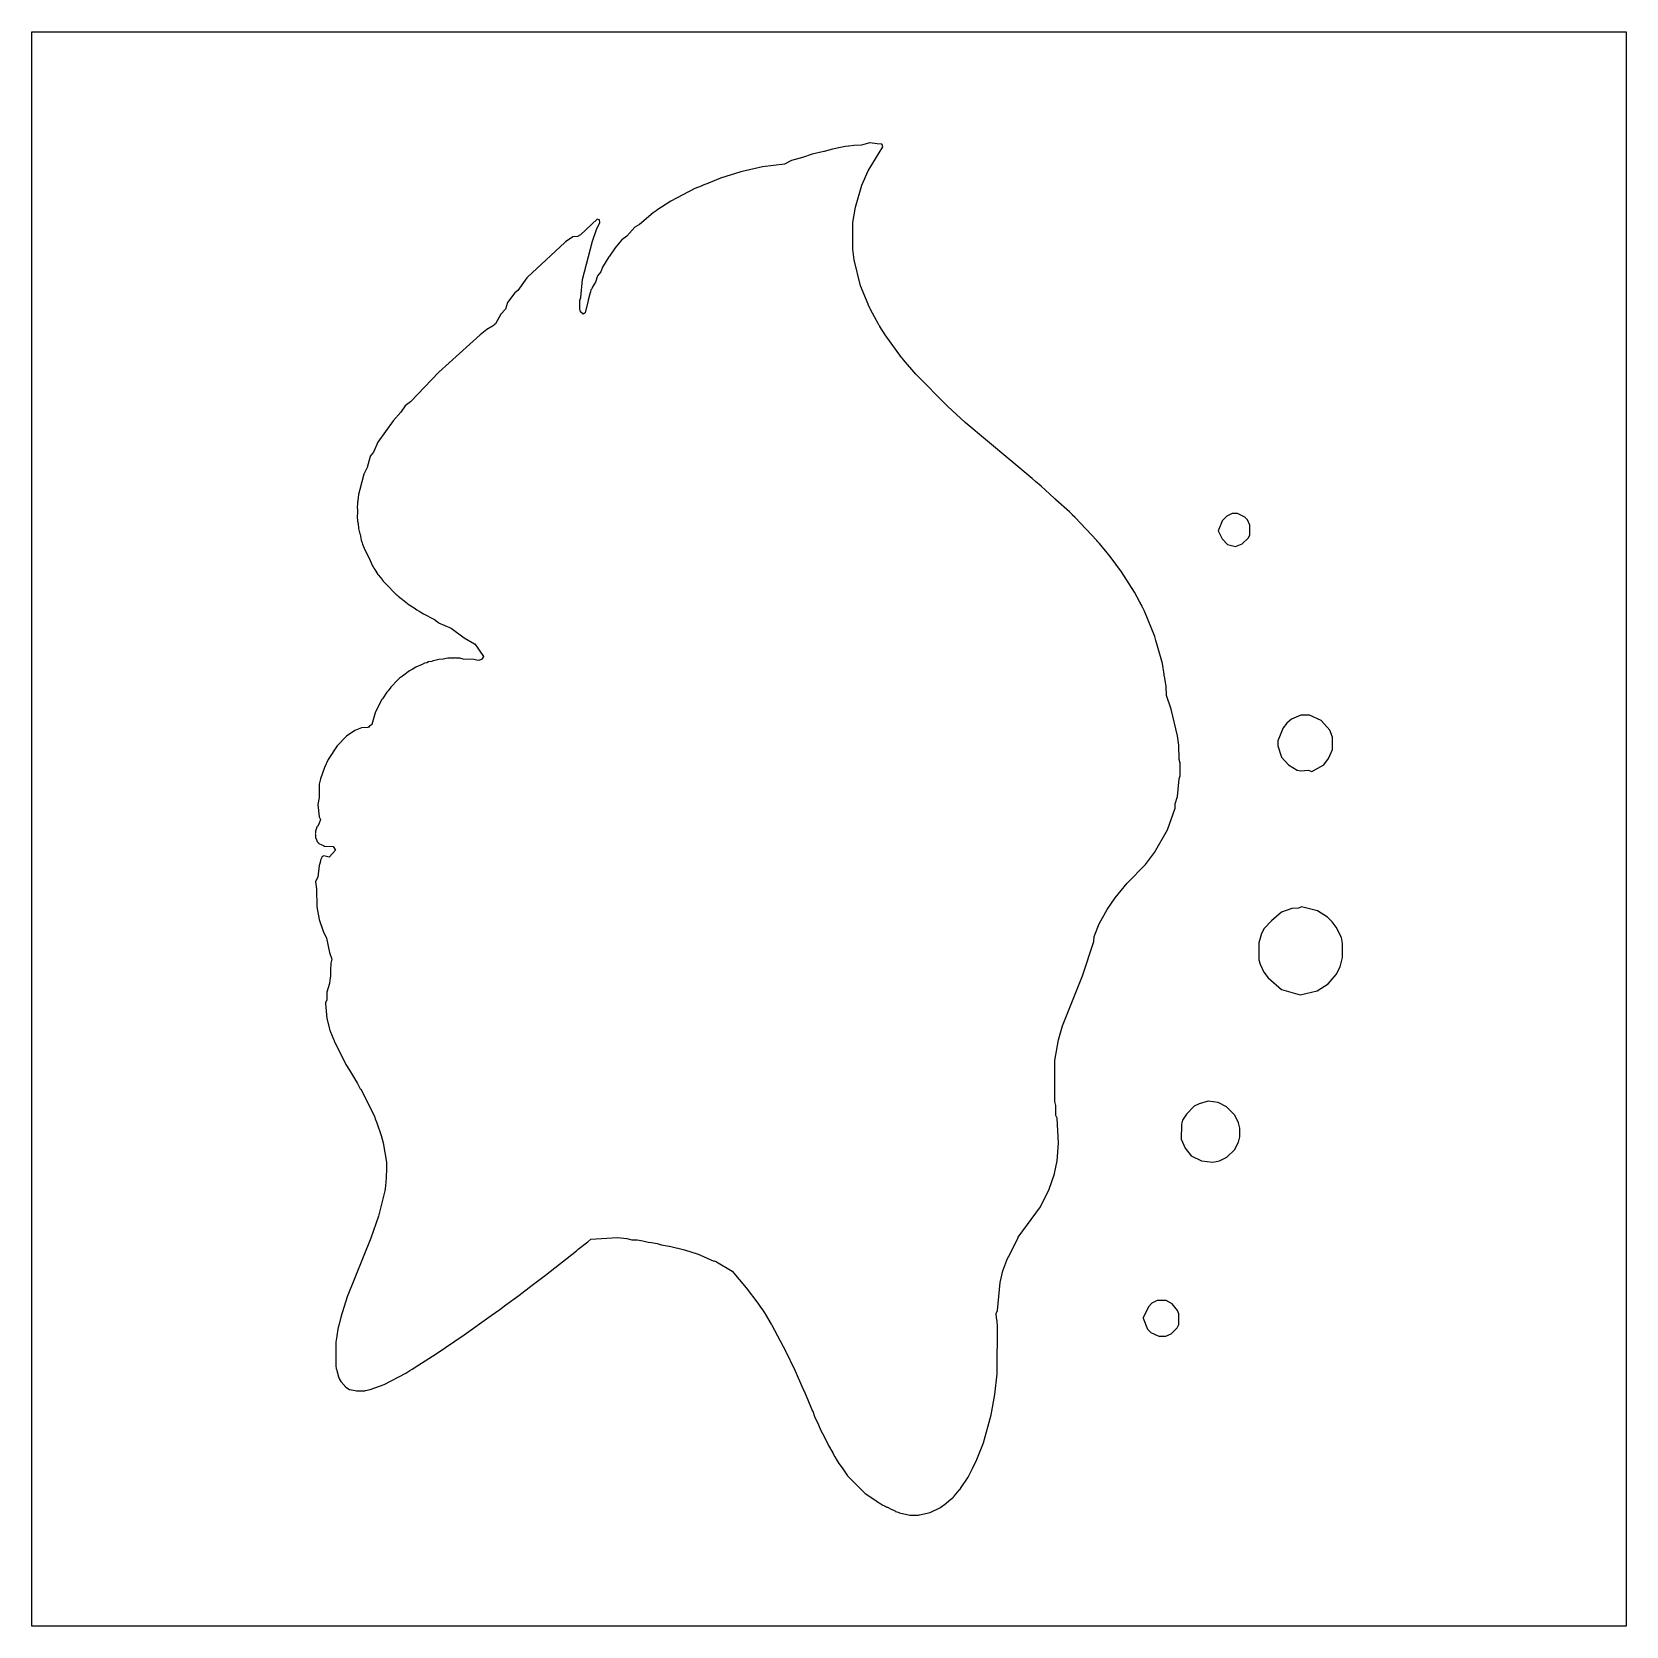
# Model space of a CAD drawing. Header units: millimetres. Extents: x 0 to 300, y 0 to 300.
import ezdxf

# ---------------------------------------------------------------- set-up
doc = ezdxf.new("R2010")
doc.units = ezdxf.units.MM
doc.layers.add('CUT', color=7, linetype='CONTINUOUS')

msp = doc.modelspace()

# ---------------------------------------------------------------- linework, layer by layer
at = {"layer": 'CUT'}
for points in [[(300, 0), (0, 0), (0, 300), (300, 300)], [(55.52, 119.27), (55.48, 117.88), (55.27, 117.29), (55.28, 117.22), (55.28, 117.21), (55.28, 117.2), (55.26, 117.17), (55.51, 114.32), (55.99, 112.39), (56, 112.38), (56, 112.37), (56, 112.36), (56.03, 112.29), (56.08, 112.17), (56.14, 112), (56.16, 111.95), (56.73, 110.42), (56.86, 110.17), (56.88, 110.14), (56.88, 110.13), (56.9, 110.09), (56.95, 109.95), (58.87, 106.13), (59.1, 105.67), (59.78, 104.59), (61.26, 102.08), (61.75, 101.1), (61.89, 101.03), (62.13, 100.62), (64.5, 95.87), (64.56, 95.69), (64.59, 95.44), (64.91, 94.71), (65.75, 92.34), (66.1, 90.94), (66.71, 87.33), (66.71, 87.32), (66.71, 87.31), (66.71, 87.3), (66.71, 87.29), (66.71, 86.78), (66.7, 86.32), (66.7, 86.11), (66.69, 84.33), (66.53, 82.87), (66.53, 82.85), (66.53, 82.84), (66.45, 82.32), (66.39, 81.93), (65.25, 77.13), (63.81, 73.03), (59.34, 61.98), (58.14, 58.14), (57.84, 56.83), (57.66, 56.2), (57.54, 55.5), (57.43, 55.01), (57.4, 54.69), (57.4, 54.67), (57.4, 54.64), (57.39, 54.58), (57.19, 53.43), (57.19, 52.69), (57.19, 52.68), (57.19, 52.67), (57.19, 52.66), (57.17, 52.51), (57.19, 51.99), (57.19, 51.89), (57.19, 51.76), (57.19, 51.6), (57.18, 48.83), (57.24, 48.6), (57.24, 48.59), (57.24, 48.55), (57.28, 48.44), (57.29, 48.41), (57.3, 48.37), (57.3, 48.36), (57.67, 46.9), (57.89, 46.48), (57.89, 46.47), (57.91, 46.41), (57.95, 46.36), (58.11, 46.05), (58.77, 45.33), (58.78, 45.32), (58.79, 45.31), (58.8, 45.29), (58.92, 45.14), (58.98, 45.1), (59.08, 44.99), (59.77, 44.54), (59.82, 44.53), (59.85, 44.51), (60.83, 44.32), (61.1, 44.27), (61.12, 44.27), (62.09, 44.28), (62.1, 44.28), (62.13, 44.28), (62.23, 44.28), (62.32, 44.28), (62.61, 44.27), (62.63, 44.28), (62.68, 44.28), (62.77, 44.31), (62.78, 44.31), (62.79, 44.32), (63.63, 44.51), (66.32, 45.49), (70.35, 47.63), (71.14, 48.12), (71.57, 48.36), (72.62, 49.05), (76.08, 51.22), (81.37, 54.82), (86.43, 58.46), (88.05, 59.6), (89.2, 60.46), (91.64, 62.22), (94.14, 64.16), (96.67, 66.06), (102.47, 70.64), (102.56, 70.71), (102.63, 70.76), (102.81, 70.91), (104.59, 72.29), (104.59, 72.31), (105.21, 72.8), (110.19, 73.12), (111.93, 72.93), (111.94, 72.93), (111.95, 72.92), (112.89, 72.71), (113.85, 72.68), (113.88, 72.68), (113.89, 72.68), (113.91, 72.67), (114.95, 72.5), (115.99, 72.23), (116.58, 72.2), (117.65, 71.98), (117.66, 71.98), (117.69, 71.97), (118.39, 71.75), (119.9, 71.48), (119.91, 71.48), (119.92, 71.48), (119.97, 71.47), (122.78, 70.8), (122.81, 70.79), (125.41, 70.02), (125.85, 69.83), (128.33, 68.7), (128.43, 68.73), (128.44, 68.73), (128.85, 68.55), (131.79, 66.81), (134.44, 63.67), (136.61, 60.79), (137.11, 60.05), (137.36, 59.68), (137.99, 58.74), (138.03, 58.68), (138.04, 58.65), (138.06, 58.62), (139.11, 56.85), (139.12, 56.84), (139.17, 56.75), (141.92, 51.57), (141.95, 51.5), (141.96, 51.48), (141.98, 51.44), (143.33, 48.65), (143.34, 48.63), (143.36, 48.59), (145.28, 44.3), (145.37, 44.09), (145.37, 44.08), (146.92, 40.46), (146.93, 40.44), (146.94, 40.42), (147.27, 39.46), (148.02, 37.89), (148.47, 36.84), (149.08, 35.67), (149.89, 33.98), (150.7, 32.58), (150.72, 32.55), (150.76, 32.48), (150.79, 32.42), (151.08, 31.85), (151.3, 31.53), (151.34, 31.48), (151.34, 31.47), (151.36, 31.44), (151.83, 30.62), (152.47, 29.79), (153.49, 28.28), (154.13, 27.64), (154.33, 27.38), (156.82, 24.95), (158.8, 23.66), (158.91, 23.53), (159.75, 23.04), (160.15, 22.78), (160.43, 22.64), (160.44, 22.64), (160.48, 22.62), (160.52, 22.59), (160.61, 22.54), (160.76, 22.47), (160.84, 22.44), (160.91, 22.41), (160.96, 22.38), (161, 22.36), (161.71, 22.01), (162.11, 21.8), (162.51, 21.6), (162.53, 21.59), (162.54, 21.59), (163, 21.46), (163.28, 21.34), (165.2, 20.87), (165.24, 20.86), (165.33, 20.86), (165.37, 20.85), (166.8, 20.86), (166.84, 20.87), (167.02, 20.91), (169.02, 21.35), (169.06, 21.37), (170.96, 22.32), (171.38, 22.65), (171.69, 22.82), (172.93, 23.86), (173.21, 24.08), (173.26, 24.13), (173.37, 24.23), (173.41, 24.28), (173.45, 24.31), (173.57, 24.47), (174.49, 25.59), (174.52, 25.63), (174.57, 25.69), (174.6, 25.72), (174.72, 25.86), (174.73, 25.88), (176.16, 28), (176.18, 28.03), (177, 29.67), (177.84, 31.34), (177.85, 31.37), (179.05, 34.5), (180.49, 39.78), (181.2, 43.61), (181.66, 47.5), (181.66, 47.55), (181.67, 47.64), (181.68, 56.74), (181.65, 57.03), (181.65, 57.4), (181.55, 58), (181.55, 58.01), (181.55, 58.02), (181.47, 58.8), (181.68, 59.41), (182.2, 64.65), (182.69, 66.87), (183.44, 68.88), (183.76, 69.53), (183.76, 69.54), (183.77, 69.55), (183.78, 69.56), (183.82, 69.58), (185.58, 73.14), (185.59, 73.15), (185.6, 73.16), (185.6, 73.17), (189.79, 78.92), (191.45, 82.23), (192.42, 85.13), (192.42, 85.14), (192.42, 85.15), (192.43, 85.15), (192.43, 85.16), (192.43, 85.17), (192.91, 87.58), (193.16, 90.89), (193.16, 90.9), (192.91, 95.58), (192.71, 96.08), (192.67, 97.96), (192.47, 98.75), (192.5, 106.42), (193.19, 110.32), (193.92, 112.98), (197.68, 122.4), (199.83, 128.85), (199.9, 129.74), (200.87, 132.17), (202.33, 134.83), (203.84, 137.06), (206.13, 139.82), (209.53, 143.35), (211.28, 145.55), (213.67, 149.84), (215.12, 153.93), (215.17, 154.76), (215.6, 156.1), (215.88, 159.45), (216.08, 160.03), (216.09, 162.37), (215.88, 163.06), (215.84, 165.75), (215.6, 167.53), (214.41, 172.56), (213.51, 175.1), (213.45, 176.81), (213.44, 176.82), (213.44, 176.85), (213.2, 178.31), (213.19, 178.4), (213.1, 178.93), (213.04, 179.28), (213.03, 179.34), (213.02, 179.4), (213.02, 179.45), (212.97, 179.95), (212.88, 180.3), (212.74, 181.16), (211.81, 184.43), (211.53, 185.5), (211.44, 185.73), (211.3, 186.21), (209.37, 191.02), (209.04, 191.63), (209.03, 191.65), (209.02, 191.67), (209.01, 191.68), (208.91, 191.96), (208.49, 192.67), (207.47, 194.57), (205.06, 198.42), (202.88, 201.31), (200.88, 203.73), (200.84, 203.78), (200.82, 203.8), (200.77, 203.86), (200.67, 204), (200.61, 204.06), (200.41, 204.27), (196.32, 208.63), (195.84, 209.07), (195.83, 209.08), (195.82, 209.09), (195.28, 209.66), (192.69, 211.97), (192.67, 211.99), (192.51, 212.13), (192.37, 212.26), (189.95, 214.49), (188.88, 215.39), (188.25, 215.95), (175.65, 226.47), (172.28, 229.59), (166.32, 235.61), (164.03, 238.29), (163.82, 238.53), (163.81, 238.54), (163.74, 238.62), (163.73, 238.63), (163.72, 238.64), (163.72, 238.65), (163.7, 238.67), (163.65, 238.74), (160.59, 243.02), (159.58, 244.59), (159.57, 244.6), (159.47, 244.77), (159.28, 245.11), (159.02, 245.56), (158.93, 245.71), (157.83, 247.74), (157.82, 247.75), (157.76, 247.88), (157.39, 248.69), (157.38, 248.71), (157.38, 248.73), (157.37, 248.75), (155.93, 252.24), (154.73, 257.09), (154.48, 259.11), (154.5, 264.08), (154.5, 264.11), (154.97, 267.03), (156.19, 271.17), (157.39, 273.84), (160.13, 278.35), (160.02, 278.83), (159.96, 278.83), (159.95, 278.87), (159.08, 278.91), (157.68, 279.14), (157.63, 279.15), (157.62, 279.15), (157.42, 279.09), (156.13, 278.71), (156.09, 278.71), (154.7, 278.65), (153.74, 278.48), (153.69, 278.47), (153.67, 278.47), (153.66, 278.47), (153.03, 278.41), (152.19, 278.22), (150.63, 277.95), (149.07, 277.51), (149.06, 277.5), (149.05, 277.5), (149.01, 277.49), (146.81, 276.99), (145.04, 276.37), (145.03, 276.37), (142.95, 275.78), (141.63, 275.13), (137.5, 274.6), (133.43, 273.65), (129.57, 272.45), (127.31, 271.54), (127.26, 271.52), (127.21, 271.5), (127.17, 271.49), (126.43, 271.24), (125.93, 270.99), (124.76, 270.52), (120.26, 268.15), (117.59, 266.45), (117.45, 266.34), (116.9, 265.98), (114.34, 263.77), (114.33, 263.76), (113.47, 263.28), (111.95, 261.57), (111.03, 260.86), (111.02, 260.85), (111.01, 260.84), (110.96, 260.78), (109.78, 259.34), (108.68, 257.81), (108.58, 257.67), (108.58, 257.66), (107.38, 255.74), (107.04, 254.82), (106.42, 254.07), (106.09, 252.93), (106.08, 252.92), (106.08, 252.91), (105.45, 251.93), (105.34, 251.66), (105.21, 251.43), (105.12, 251.1), (104.98, 250.73), (104.71, 249.5), (104.68, 249.36), (104.67, 249.34), (104.64, 249.21), (104.1, 247.14), (103.77, 246.91), (103.22, 247.29), (103.1, 247.89), (103.11, 249.46), (103.32, 250.04), (103.6, 253.38), (105.52, 260.62), (106.25, 262.82), (106.9, 264.1), (106.83, 264.65), (106.35, 264.75), (103.25, 261.78), (102.69, 261.51), (101.82, 261.44), (101.57, 261.27), (101.39, 261.21), (100.43, 260.48), (100.42, 260.47), (100.41, 260.46), (100.4, 260.46), (100.37, 260.44), (100.34, 260.42), (100.31, 260.39), (93.28, 253.86), (93.15, 253.74), (91.42, 251.33), (90.88, 250.9), (89.47, 249.07), (89.1, 247.85), (88.25, 246.88), (87.25, 245.05), (87.01, 244.87), (86.92, 244.8), (86.8, 244.71), (86.7, 244.64), (85.6, 243.99), (84.36, 242.98), (76.6, 235.96), (71.22, 230.39), (70.27, 229.66), (69.43, 228.41), (67.96, 226.82), (65.11, 222.81), (64.28, 220.9), (63.66, 220.15), (63.65, 220.13), (63.64, 220.11), (63.09, 218.04), (62.46, 216.8), (62.44, 216.77), (61.73, 213.9), (61.49, 212.94), (61.36, 211.83), (61.35, 211.78), (61.33, 211.68), (61.29, 211.5), (61.29, 211.47), (61.26, 211.3), (61.26, 211.01), (61.26, 210.99), (61.23, 210.76), (61.25, 209.84), (61.25, 209.82), (61.25, 209.81), (61.24, 208.55), (61.28, 208.19), (61.29, 207.91), (61.37, 207.47), (61.49, 206.53), (61.74, 205.54), (61.76, 205.46), (61.96, 204.38), (62.15, 203.85), (62.16, 203.83), (62.21, 203.62), (62.37, 203.28), (62.37, 203.27), (62.7, 202.4), (63.4, 201.07), (64.12, 199.54), (64.23, 199.35), (64.36, 199.08), (64.54, 198.82), (65.08, 197.91), (65.1, 197.87), (65.22, 197.74), (65.86, 196.99), (65.89, 196.95), (65.91, 196.92), (65.94, 196.88), (66.1, 196.65), (66.25, 196.5), (66.45, 196.26), (68.7, 194.03), (68.7, 194.02), (68.72, 194), (68.81, 193.91), (68.84, 193.89), (69, 193.73), (69.09, 193.66), (69.14, 193.61), (69.41, 193.41), (71.02, 192.18), (71.91, 191.61), (72.44, 191.23), (72.87, 191), (73.67, 190.49), (75.65, 189.51), (75.77, 189.45), (76.33, 189), (76.51, 188.85), (76.54, 188.82), (78.9, 187.77), (81.33, 185.96), (83.31, 184.83), (83.32, 184.83), (83.33, 184.82), (85, 182.46), (84.98, 182.44), (84.96, 182.41), (84.92, 182.35), (84.77, 182.13), (84.59, 181.92), (84.21, 181.76), (83.98, 181.68), (83.18, 181.91), (81.15, 181.94), (80.51, 182.15), (79.95, 182.15), (79.94, 182.15), (79.93, 182.15), (79.92, 182.15), (79.8, 182.18), (79.61, 182.15), (79.58, 182.15), (79.54, 182.15), (79.5, 182.15), (78.29, 182.16), (77.39, 181.98), (76.57, 181.91), (75.32, 181.56), (75.31, 181.56), (75.27, 181.55), (75.26, 181.55), (74.66, 181.43), (74.3, 181.29), (73.91, 181.18), (73.44, 180.95), (72.24, 180.47), (71.58, 180.02), (71.04, 179.75), (69.77, 178.79), (69.19, 178.39), (69.01, 178.21), (68.96, 178.17), (68.84, 178.04), (67.52, 176.7), (67.03, 176.01), (67.02, 176), (66.77, 175.72), (65.97, 174.52), (65.92, 174.45), (65.87, 174.38), (65.82, 174.31), (65.81, 174.3), (65.79, 174.27), (64.61, 171.91), (64.6, 171.89), (64.6, 171.88), (63.96, 169.66), (63.95, 169.65), (63.95, 169.64), (63.94, 169.63), (63.93, 169.62), (63.56, 169.33), (63.38, 169.19), (63.31, 169.14), (63.23, 169.08), (62, 169.01), (60.77, 168.52), (59.23, 167.46), (57.44, 165.66), (55.76, 163.06), (55.04, 161.6), (54.32, 159.43), (54.08, 158.43), (54.05, 155.95), (53.81, 154.6), (54.08, 152.3), (54.29, 151.78), (54, 150.9), (53.72, 150.49), (53.71, 150.48), (53.7, 150.47), (53.69, 150.46), (53.67, 150.44), (53.64, 150.41), (53.64, 150.39), (53.61, 150.35), (53.57, 150.18), (53.57, 150.17), (53.57, 150.16), (53.36, 149.6), (53.36, 149.23), (53.33, 149.1), (53.36, 148.96), (53.36, 148.52), (53.37, 148.5), (53.37, 148.48), (53.38, 148.47), (53.39, 148.45), (53.39, 148.44), (53.39, 148.43), (53.6, 147.84), (53.6, 147.83), (53.6, 147.81), (53.61, 147.77), (53.62, 147.76), (53.63, 147.75), (53.64, 147.71), (53.82, 147.5), (53.84, 147.48), (53.88, 147.39), (53.9, 147.38), (53.93, 147.37), (53.94, 147.36), (53.98, 147.3), (54, 147.29), (54.01, 147.28), (54.54, 147.03), (54.88, 146.87), (55.06, 146.78), (55.08, 146.77), (55.1, 146.77), (56.69, 146.68), (57.14, 146.03), (55.95, 144.73), (54.95, 144.98), (54.58, 144.79), (54.49, 144.5), (54.32, 144.14), (54.25, 143.72), (54.08, 143.16), (53.78, 140.94), (53.37, 140.09), (53.37, 140.07), (53.36, 140.04), (53.57, 138.76), (53.57, 138.75), (53.61, 135.35), (54.08, 132.95), (54.8, 130.77), (55.46, 129.47), (55.99, 126.73), (56.44, 125.53), (56.44, 125.52), (56.44, 125.51), (56.44, 125.5), (56.23, 124.73), (56.23, 124.67), (56.23, 124.6), (56.23, 124.47), (56.23, 124.23), (56.22, 123.86), (56.22, 123.63), (56.21, 123.4), (56.19, 122.31), (56.14, 121.97), (55.99, 120.97), (55.99, 120.95), (55.99, 120.94), (55.98, 120.92), (55.98, 120.91)], [(224.02, 208.03), (223.98, 207.99), (223.71, 207.31), (223.66, 207.17), (223.6, 207.03), (223.54, 206.89), (223.48, 206.75), (223.21, 206.12), (223.22, 206.1), (223.21, 206.08), (223.96, 204.59), (224.98, 203.51), (226.52, 203.14), (227.78, 203.64), (228.96, 204.82), (229.22, 205.36), (229.21, 207.2), (228.73, 208.2), (228.28, 208.65), (226.84, 209.37), (225.89, 209.38), (224.87, 208.87)], [(240.42, 171.39), (238.82, 171.4), (237.05, 170.65), (236.14, 169.92), (235.46, 169.06), (234.47, 166.62), (234.45, 165.72), (234.45, 165.68), (235.17, 163.51), (236.44, 162.05), (238.07, 161.1), (238.77, 160.93), (240.15, 161.07), (240.86, 160.85), (243.12, 162.09), (244.02, 163.25), (244.74, 164.94), (244.75, 167.27), (244.24, 168.57), (242.6, 170.42)], [(246.42, 129.56), (245.45, 131.5), (244.67, 132.54), (243.81, 133.39), (241.92, 134.59), (238.91, 135.34), (238.35, 135.13), (237.08, 135.07), (235.14, 134.35), (233.24, 132.71), (231.86, 131.26), (231.37, 130.34), (230.87, 128.58), (230.87, 125.35), (231.11, 124.55), (231.85, 123.08), (232.66, 122.02), (235.15, 119.79), (238.65, 118.8), (241.88, 119.54), (243.95, 120.87), (245.46, 122.64), (246.18, 124.07), (246.66, 125.84), (246.66, 128.48)], [(224.77, 97.72), (223.23, 98.53), (221.35, 98.77), (219.64, 98.29), (218.72, 97.82), (217.26, 96.36), (216.55, 95.22), (216.31, 94.45), (216.3, 91.64), (217.02, 89.91), (218.18, 88.5), (220.12, 87.53), (222.25, 87.28), (223.49, 87.53), (224.88, 88.23), (226.32, 89.65), (227.06, 91.09), (227.3, 92.09), (227.3, 93.72), (227.06, 94.72), (226.34, 96.13)], [(210.77, 60.75), (210.1, 60.07), (209.11, 58), (209.12, 57.97), (209.12, 57.96), (209.95, 55.87), (209.95, 55.86), (210.56, 55.28), (212.04, 54.55), (213.41, 54.55), (214.38, 55.03), (215.49, 56.1), (215.83, 56.74), (215.84, 58.77), (215.6, 59.37), (214.56, 60.65), (213.42, 61.26), (211.78, 61.26)]]:
    msp.add_lwpolyline(points, close=True, dxfattribs=at)

doc.saveas('drawing.dxf')
